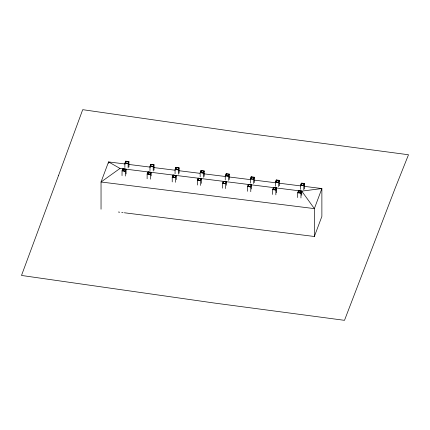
<?xml version="1.0" encoding="UTF-8"?>
<svg xmlns="http://www.w3.org/2000/svg" width="430" height="430" viewBox="0 0 430 430"><rect width="100%" height="100%" fill="white"/><g stroke="black" fill="none" stroke-linecap="round" stroke-linejoin="round"><path stroke-width="0.64" d="M122.034 175.639L122.034 170.85L122.819 168.753L126.081 169.162L126.081 173.951M124.877 167.442L124.877 163.255L125.668 161.153L128.925 161.562L128.925 166.948M123.125 169.011L122.496 170.683L124.98 170.989L125.608 169.323L123.125 169.011L123.125 170.963M125.969 161.417L125.345 163.083L127.828 163.395L128.452 161.723L125.969 161.417L125.969 163.368L127.828 163.599M125.297 176.047L125.297 171.258L126.081 169.162M128.14 167.85L128.14 163.658L128.925 161.562M147.13 178.773L147.13 173.983L147.915 171.887L151.177 172.29L151.177 175.886M149.973 170.576L149.973 166.383L150.758 164.287L154.021 164.695L154.021 170.081M148.216 172.145L147.592 173.817L150.075 174.123L150.699 172.457L148.216 172.145L148.216 174.096L150.081 174.327M151.064 164.55L150.435 166.216L152.919 166.528L153.548 164.857L151.064 164.55L151.064 166.501L152.306 166.652M150.393 179.181L150.393 174.386L151.177 172.29M153.236 170.984L153.236 166.792L154.021 164.695M172.226 181.906L172.226 177.117L173.01 175.015L176.273 175.424L176.273 179.616M175.069 173.709L175.069 169.517L175.854 167.421L179.117 167.829L179.117 173.215M173.311 175.279L172.688 176.945L175.171 177.257L175.795 175.585L173.311 175.279L173.311 177.23L174.553 177.386M176.155 167.678L175.531 169.35L178.015 169.662L178.638 167.99L176.155 167.678L176.155 169.63M175.483 182.309L175.483 177.52L176.273 175.424M178.332 174.112L178.332 169.925L179.117 167.829M197.316 185.034L197.316 180.245L198.101 178.149L201.364 178.557L201.364 183.347M200.165 176.843L200.165 172.65L200.95 170.554L204.212 170.957L204.212 176.348M198.407 178.412L197.784 180.079L200.267 180.39L200.891 178.719L198.407 178.412L198.407 180.358M201.251 170.812L200.627 172.484L203.111 172.79L203.734 171.124L201.251 170.812L201.251 172.763M200.579 185.443L200.579 180.654L201.364 178.557M203.422 177.246L203.422 173.059L204.212 170.957M222.412 188.168L222.412 183.379L223.197 181.283L226.459 181.691L226.459 185.282M225.255 179.971L225.255 175.784L226.04 173.682L229.303 174.091L229.303 179.482M223.503 181.541L222.874 183.212L225.358 183.524L225.986 181.852L223.503 181.541L223.503 183.492M226.347 173.946L225.723 175.612L228.206 175.924L228.83 174.257L226.347 173.946L226.347 175.897L227.588 176.053M225.675 188.576L225.675 183.787L226.459 181.691M228.518 180.38L228.518 176.187L229.303 174.091M247.508 191.302L247.508 186.512L248.293 184.416L251.555 184.819L251.555 189.012M250.351 183.105L250.351 178.912L251.136 176.816L254.399 177.225L254.399 182.61M248.594 184.674L247.97 186.346L250.453 186.652L251.077 184.986L248.594 184.674L248.594 186.625L250.459 186.856M251.442 177.079L250.814 178.746L253.297 179.057L253.926 177.386L251.442 177.079L251.442 179.03M250.771 191.71L250.771 186.921L251.555 184.819M253.614 183.513L253.614 179.321L254.399 177.225M272.599 194.435L272.599 189.646L273.389 187.544L276.646 187.953L276.646 192.742M275.447 186.238L275.447 182.046L276.232 179.95L279.495 180.358L279.495 185.744M273.69 187.808L273.066 189.474L275.549 189.786L276.173 188.12L273.69 187.808L273.69 189.759M276.533 180.208L275.91 181.879L278.393 182.191L279.016 180.519L276.533 180.208L276.533 182.159M275.861 194.838L275.861 190.049L276.646 187.953M278.71 186.647L278.71 182.454L279.495 180.358M297.694 197.564L297.694 192.774L298.479 190.678L301.742 191.087L301.742 195.279M300.543 189.372L300.543 185.179L301.328 183.083L304.59 183.492L304.59 188.877M298.786 190.941L298.157 192.608L300.64 192.919L301.269 191.248L298.786 190.941L298.786 192.893M301.629 183.341L301.005 185.013L303.489 185.319L304.112 183.653L301.629 183.341L301.629 185.292L303.494 185.524M300.957 197.972L300.957 193.183L301.742 191.087M303.8 189.775L303.8 185.588L304.59 183.492M124.372 212.775L314.362 236.489L321.877 216.414L321.877 188.55L304.548 186.383M314.362 236.489L314.362 208.62L321.877 188.55L301.763 191.124L120.018 168.436L101.039 181.992L101.039 209.2M201.874 172.838L203.116 172.994M124.877 163.255L128.14 163.658M149.973 166.383L153.236 166.792M175.069 169.517L178.332 169.925M200.165 172.65L203.422 173.059M225.255 175.784L228.518 176.187M250.351 178.912L253.614 179.321M275.447 182.046L278.71 182.454M300.543 185.179L303.8 185.588M125.221 164.002L108.559 161.922L101.039 181.992L314.362 208.62L301.763 191.124M128.559 164.416L150.554 167.162M153.886 167.576L175.22 170.242M179.219 170.742L199.885 173.322M203.884 173.817L225.218 176.483M229.217 176.983L250.55 179.643M254.549 180.143L275.883 182.804M279.215 183.223L300.548 185.884M124.367 171.119L125.608 171.274M224.121 183.572L225.363 183.728M122.034 170.85L125.297 171.258M147.13 173.983L150.393 174.386M172.226 177.117L175.483 177.52M197.316 180.245L200.579 180.654M222.412 183.379L225.675 183.787M247.508 186.512L250.771 186.921M272.599 189.646L275.861 190.049M297.694 192.774L300.957 193.183M118.374 212.028L119.707 212.194M121.706 212.441L123.039 212.608M120.018 168.436L108.559 161.922L108.559 163.25M304.112 183.653L304.112 184.954M276.232 179.95L276.232 181.148M276.173 188.12L276.173 189.42M251.136 176.816L251.136 178.015M248.293 184.416L248.293 185.609M200.95 170.554L200.95 171.747M178.638 167.99L178.638 169.291M175.854 167.421L175.854 168.619M173.01 175.015L173.01 176.214M150.699 172.457L150.699 173.758M125.668 161.153L125.668 162.352M58.544 175.483L21.5 275.453L214.129 303.016L344.494 320.329L395.288 187.883L408.5 154.757L243.181 132.784L82.705 109.671L58.544 175.483"/></g></svg>
